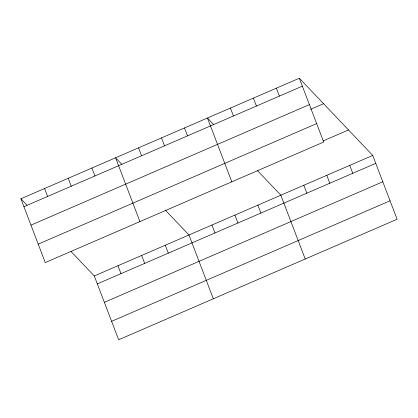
<?xml version="1.0" encoding="UTF-8"?>
<svg xmlns="http://www.w3.org/2000/svg" width="418" height="418" viewBox="0 0 418 418"><rect width="100%" height="100%" fill="white"/><g stroke="black" fill="none" stroke-linecap="round" stroke-linejoin="round"><path stroke-width="0.63" d="M299.34 78.234L323.704 142.042L45.264 262.577L20.9 198.769L299.34 78.234L372.736 155.423L397.1 219.231L118.66 339.766L94.296 275.958L70.94 251.396M23.925 206.691L302.366 86.155M30.969 225.135L309.409 104.599M310.6 109.317L323.558 103.706M38.226 244.133L316.661 123.597M323.187 140.913L348.513 129.951M94.296 275.958L372.736 155.423M97.321 283.885L375.761 163.344M104.364 302.324L382.804 181.788M111.616 321.327L390.057 200.792M213.509 124.376L207.453 118.012L231.823 181.82M257.493 170.638L280.849 195.201L305.213 259.008M121.622 164.154L115.572 157.785L139.936 221.592M165.178 209.961L188.962 234.979L213.332 298.786M20.9 198.769L26.956 205.139M349.761 165.366L352.787 173.292M326.792 175.314L329.818 183.236M276.366 88.177L279.391 96.098M303.818 185.258L306.843 193.179M253.397 98.12L256.422 106.041M230.428 108.063L233.453 115.99M257.88 205.144L260.905 213.065M234.906 215.087L237.931 223.013M184.484 127.955L187.51 135.876M211.936 225.036L214.962 232.957M161.51 137.898L164.535 145.819M138.541 147.841L141.566 155.762M165.298 245.225L168.323 253.146M141.629 255.466L144.654 263.392M91.903 168.031L94.928 175.957M117.96 265.712L120.99 273.638M68.233 178.277L71.259 186.198M44.569 188.523L47.595 196.444"/></g></svg>
